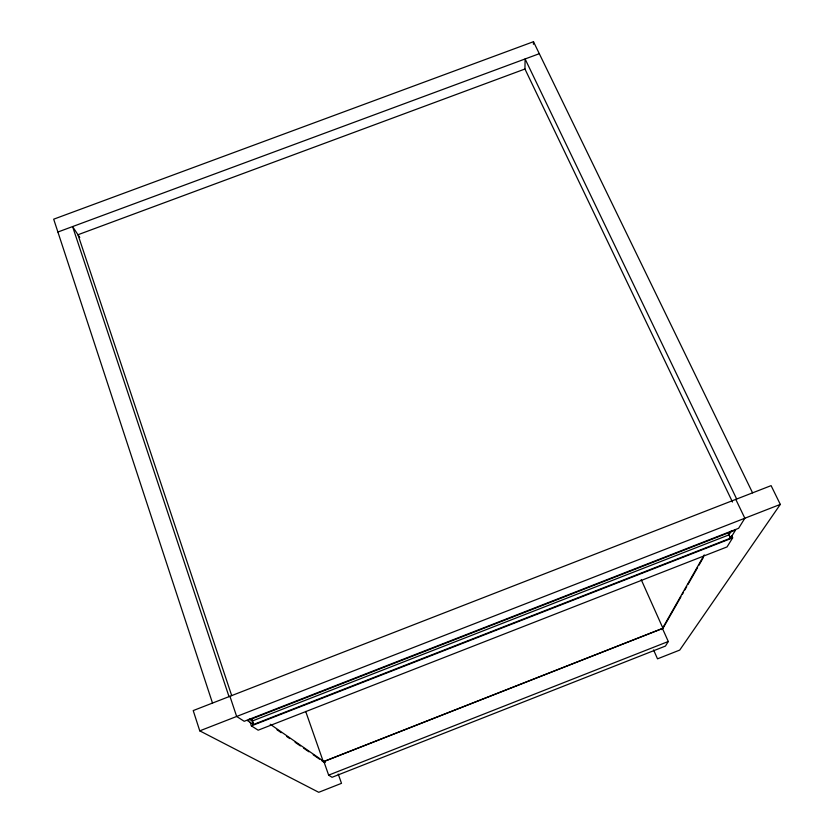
<?xml version="1.0" encoding="UTF-8"?>
<svg xmlns="http://www.w3.org/2000/svg" width="834" height="834" viewBox="0 0 834 834"><rect width="100%" height="100%" fill="white"/><g stroke="black" fill="none" stroke-linecap="round" stroke-linejoin="round"><path stroke-width="1.25" d="M524.94 69.378L525.097 58.964L736.672 499.034M533.416 44.296L533.479 41.7L53.689 219.186L212.503 703.072M661.769 629.628L704.25 554.881M663.009 628.252L680.94 596.79M682.222 594.548L683.505 592.296M684.787 590.055L686.705 586.677M687.987 584.436L697.599 567.579M698.882 565.327L703.364 557.466M731.47 530.789L728.999 534.865L252.295 721.003L249.272 719.012M735.546 530.059L730.563 538.159L253.463 724.496L247.448 720.597L735.557 530.038M668.284 641.502L665.449 646.069L332.036 777.298L328.648 775.14L323.853 761.473L662.446 628.44L668.284 641.502L328.648 775.14M731.585 535.616L732.659 537.867L727.029 546.927L258.165 730.188L251.378 725.861L250.169 722.265M338.229 774.067L341.502 783.334L318.734 792.3L199.764 730.855L193.217 710.578L771.096 485.638L780.311 504.403L679.731 650.082L657.515 658.839L653.585 649.957M323.331 761.765L662.967 628.325L641.21 579.63M199.764 730.855L780.311 504.403M251.378 725.861L732.659 537.867M57.9 232.019L539.306 53.699M276.961 729.75L281.225 732.7M286.552 736.37L289.752 738.58M295.08 742.26L300.407 745.94M303.607 748.15L308.934 751.82M313.198 754.77L319.589 759.18M321.716 760.65L323.853 762.12M270.216 724.246L325.343 762.495M79.762 237.44L72.589 226.587L229.016 696.64M533.479 41.7L752.57 492.842M735.786 499.378L744.845 518.237L738.59 528.318L244.216 721.295L236.658 716.469L229.934 696.286M732.492 502.026L524.951 69.014L77.979 234.74L231.706 695.65M728.436 533.635L730.574 538.139L728.363 533.677M305.703 711.444L322.904 760.545M253.536 724.475L251.92 719.679L253.473 724.506"/></g></svg>
